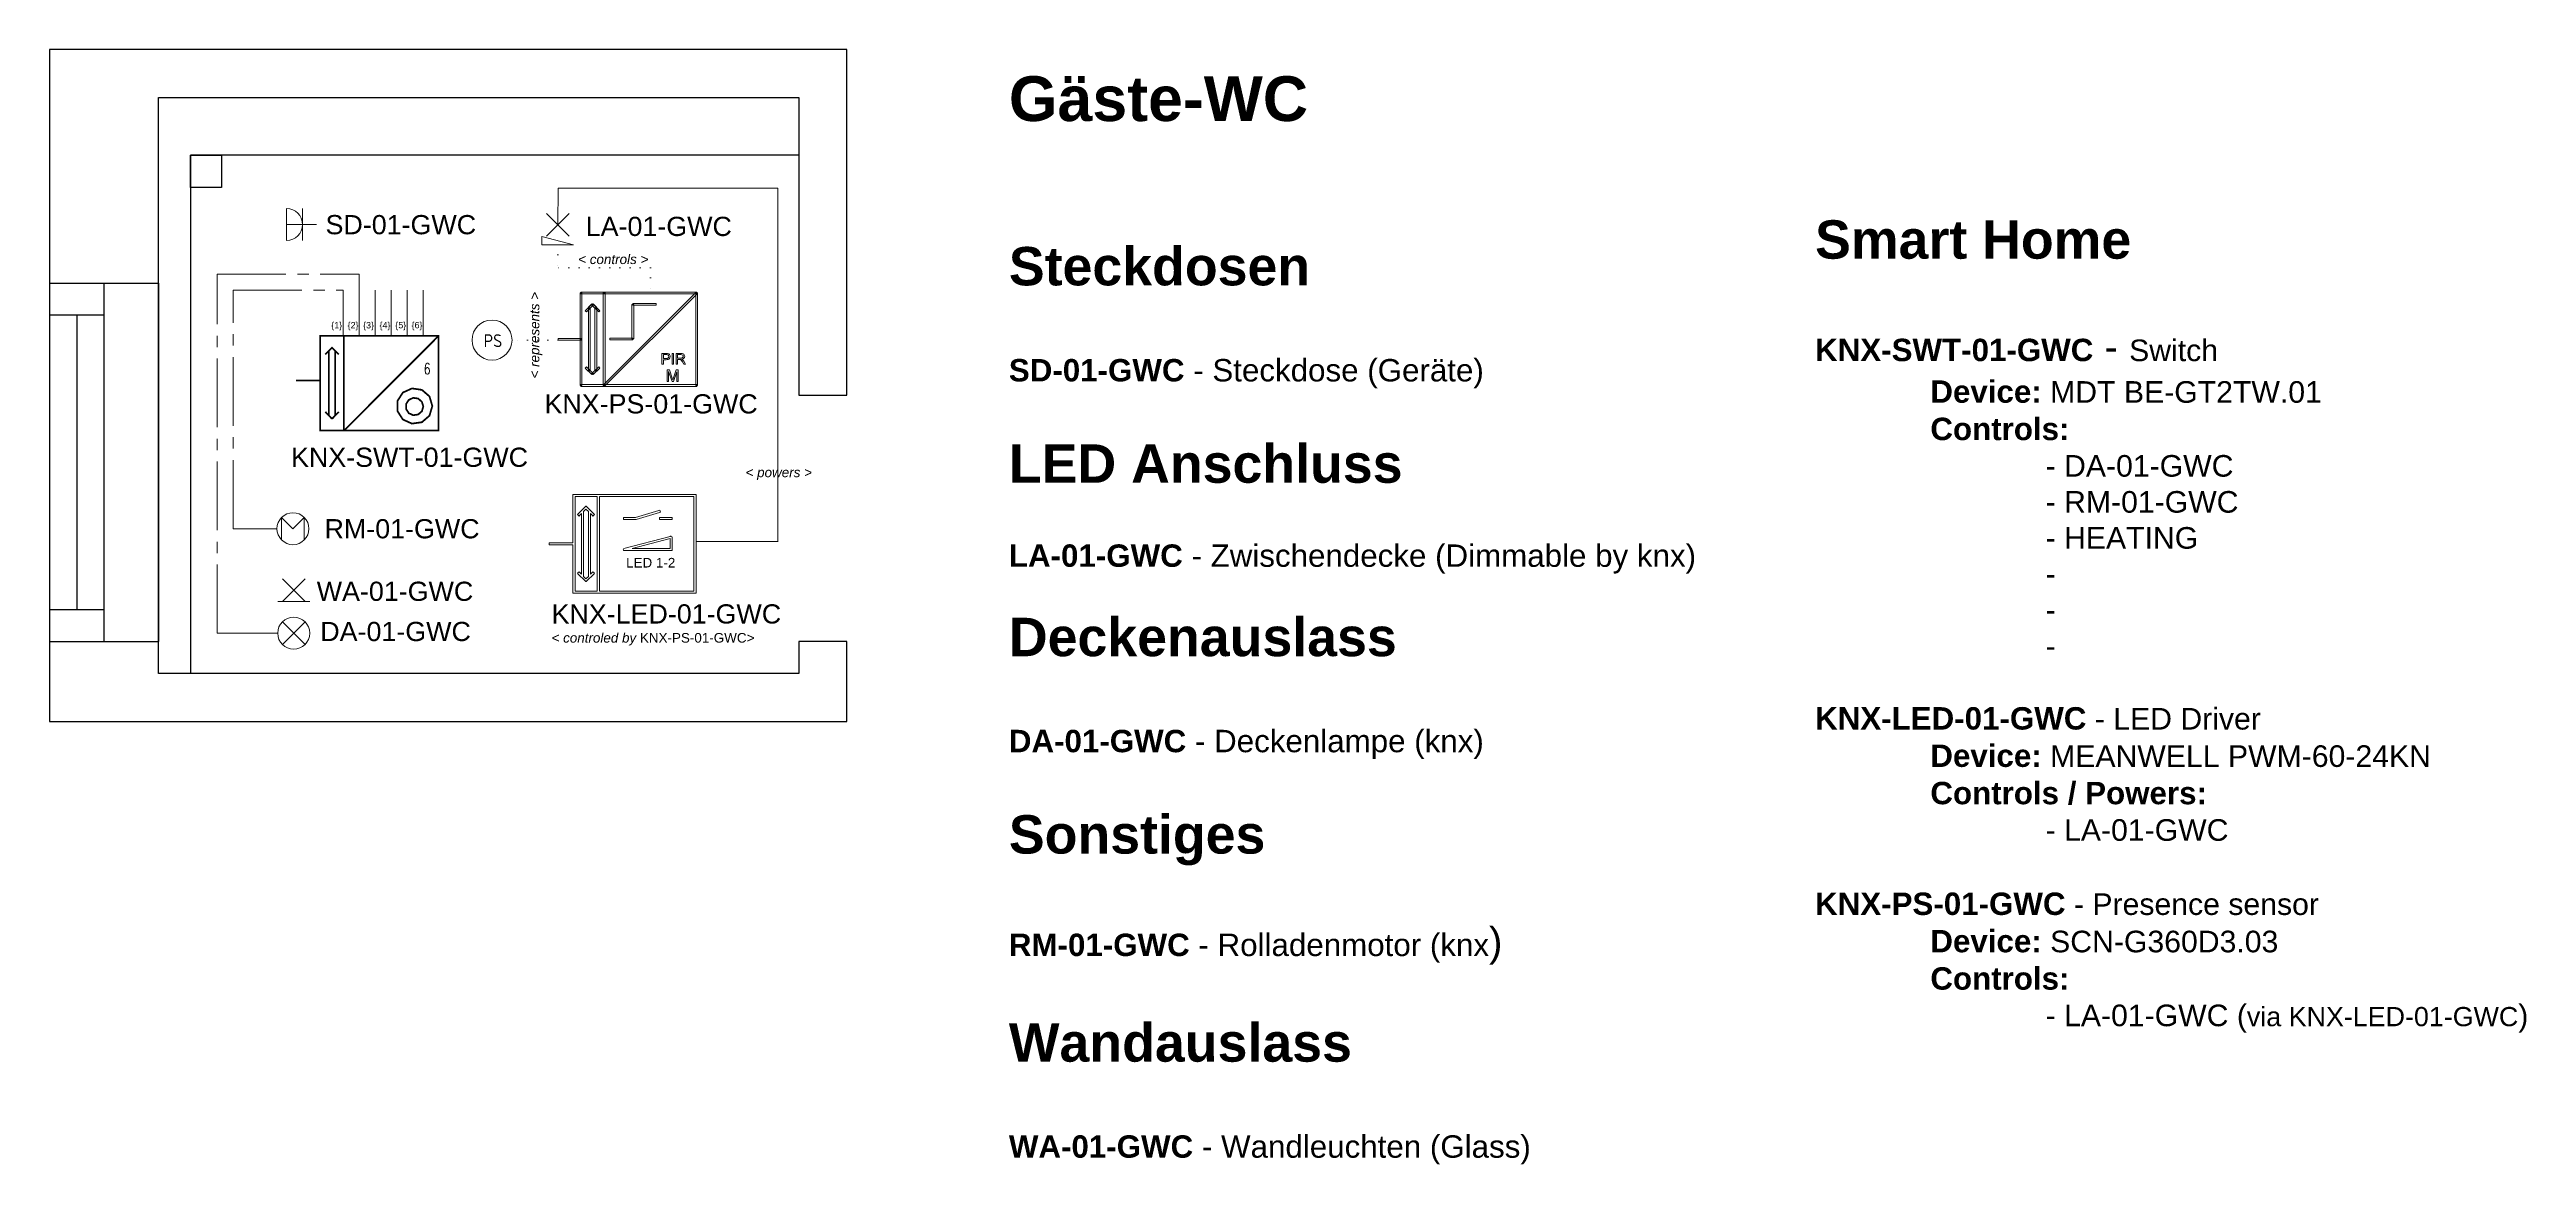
# Model space of a CAD drawing. Header units: millimetres. Extents: x 19925 to 27660, y 20344 to 23827.
import ezdxf
from ezdxf.enums import TextEntityAlignment as Align

# ---------------------------------------------------------------- set-up
doc = ezdxf.new("R2010")
doc.units = ezdxf.units.MM
doc.header["$LTSCALE"] = 10
doc.linetypes.add('AI-Linetype-20', pattern=[32.166085, 21.44411, -3.573992, 3.573992, -3.573992])
doc.linetypes.add('DOT2', pattern=[3.175, 0, -3.175])
for name, color, linetype in [('01-EG-GWC-Walls', 7, 'Continuous'), ('02-EG-GWC-Window', 7, 'Continuous'), ('05-EG-GWC-Misc_Schematic', 7, 'Continuous'), ('06-EG-GWC-Smart_Schematic', 7, 'Continuous'), ('07-EG-GWC-Power_Outlets', 7, 'Continuous'), ('08-EG-GWC-Light_Schematic', 7, 'Continuous'), ('09-EG-GWC-Schematic_Description', 7, 'Continuous')]:
    doc.layers.add(name, color=color, linetype=linetype)
doc.styles.add('ISO Proportional', font='isocp.shx')
doc.styles.add('SN0', font='ROMANS', dxfattribs={"width": 0.002083})
doc.styles.get("Standard").update_dxf_attribs({"font": 'Arial.ttf'})

msp = doc.modelspace()

# ---------------------------------------------------------------- linework, layer by layer
at = {"color": 7}
msp.add_lwpolyline([(20364.6, 23497.2), (20461.8, 23497.2), (20461.8, 23396.1), (20364.6, 23396.1)], close=True, dxfattribs=at)
at = {"layer": '01-EG-GWC-Walls', "color": 7}
for p, q in [((22264.6, 23677.2), (22264.6, 23497.2)), ((22264.6, 23677.2), (22264.6, 23497.2)), ((22264.6, 23497.2), (20364.6, 23497.2)), ((20364.6, 23497.2), (20364.6, 21877.2))]:
    msp.add_line(p, q, dxfattribs=at)
msp.add_lwpolyline([(22264.6, 22747.2), (22414.6, 22747.2), (22414.6, 23677.2), (22414.6, 23827.2), (22264.6, 23827.2), (20264.6, 23827.2), (19924.6, 23827.2), (19924.6, 23677.2), (19924.6, 21877.2), (19924.6, 21727.2), (20264.6, 21727.2), (22264.6, 21727.2), (22414.6, 21727.2), (22414.6, 21877.2), (22414.6, 21977.2), (22264.6, 21977.2), (22264.6, 21877.2), (20264.6, 21877.2), (20264.6, 23677.2), (22264.6, 23677.2)], close=True, dxfattribs=at)
at = {"layer": '02-EG-GWC-Window'}
for p, q in [((19924.6, 23097.2), (20264.6, 23097.2)), ((19924.6, 23097.2), (19924.6, 21977.2)), ((20094.6, 23097.2), (20094.6, 21977.2)), ((20264.6, 23097.2), (20264.6, 21977.2)), ((20009.6, 22997.2), (20009.6, 22077.2))]:
    msp.add_line(p, q, dxfattribs=at)
at = {"layer": '02-EG-GWC-Window', "color": 7}
for p, q in [((20094.6, 22997.2), (19924.6, 22997.2)), ((19924.6, 22077.2), (20094.6, 22077.2)), ((19924.6, 21977.2), (20264.6, 21977.2))]:
    msp.add_line(p, q, dxfattribs=at)
at = {"layer": '05-EG-GWC-Misc_Schematic', "color": 7, "lineweight": 15}
for p, q in [((20684.8, 22330.1), (20649.4, 22365.4)), ((20649.4, 22365.4), (20649.4, 22294.7)), ((20720.1, 22365.4), (20684.8, 22330.1)), ((20720.1, 22365.4), (20720.1, 22294.7))]:
    msp.add_line(p, q, dxfattribs=at)
msp.add_circle((20684.8, 22330.1), 50, dxfattribs=at)
at = {"layer": '06-EG-GWC-Smart_Schematic', "color": 3, "linetype": 'AI-Linetype-20', "lineweight": 15}
for p, q in [((20448.3, 23125.3), (20891.5, 23125.3)), ((20448.3, 22003.6), (20448.3, 23125.3)), ((20498.3, 23075.3), (20841.5, 23075.3)), ((20498.3, 22330.1), (20498.3, 23075.3)), ((20841.5, 22932.6), (20841.5, 23075.3)), ((20891.5, 22932.6), (20891.5, 23125.3)), ((20941.5, 22932.6), (20941.5, 23075.3)), ((20991.5, 22932.6), (20991.5, 23075.3)), ((21041.5, 22932.6), (21041.5, 23075.3)), ((21091.5, 22932.6), (21091.5, 23075.3)), ((20498.3, 22330.1), (20634.8, 22330.1)), ((20448.3, 22003.6), (20637.1, 22003.6))]:
    msp.add_line(p, q, dxfattribs=at)
at = {"layer": '06-EG-GWC-Smart_Schematic', "color": 1, "linetype": 'Continuous', "lineweight": 15}
for points in [[(21512.2, 23279.7), (21513.5, 23394.2)], [(22198.5, 23394.2), (21513.5, 23394.2)], [(22198.5, 22289.5), (22198.5, 23394.2)], [(22198.5, 22290.5), (21943.7, 22290.5)]]:
    msp.add_lwpolyline(points, dxfattribs=at)
at = {"layer": '06-EG-GWC-Smart_Schematic', "color": 7, "linetype": 'DOT2', "lineweight": 15}
for points in [[(21511.7, 23217.3), (21511.7, 23145.4)], [(21801.3, 23145.4), (21511.7, 23145.4)], [(21801.3, 23145.4), (21801.3, 23066.7)], [(21512.8, 22919.4), (21368.9, 22919.4)]]:
    msp.add_lwpolyline(points, dxfattribs=at)
at = {"layer": '06-EG-GWC-Smart_Schematic', "color": 7, "linetype": 'Continuous', "lineweight": 15, "const_width": 5.48}
for points in [[(20769.9, 22932.6), (20843.5, 22932.6), (20843.5, 22636.6), (20769.9, 22636.6), (20769.9, 22932.6)], [(20806.7, 22895.7), (20785.6, 22874.6), (20806.7, 22895.7), (20827.9, 22874.6), (20806.7, 22895.7)], [(20843.5, 22932.6), (21139.5, 22932.6), (21139.5, 22636.6), (20843.5, 22636.6), (20843.5, 22932.6)], [(21139.5, 22932.6), (20844.3, 22636.6)], [(20796.6, 22885.6), (20796.6, 22684.3)], [(20816.9, 22885.6), (20816.9, 22684.3)], [(20694, 22793.2), (20769.2, 22793.2)], [(21120, 22713.2), (21111.2, 22743.3), (21087.5, 22763.8), (21056.5, 22768.3), (21028, 22755.4), (21011, 22729), (21011, 22697.7), (21027.9, 22671.3), (21056.4, 22658.3), (21087.4, 22662.7), (21111.1, 22683.2), (21120, 22713.2), (21120, 22713.2)], [(20806.7, 22673.4), (20785.6, 22695.3)], [(20827.9, 22695.3), (20806.7, 22673.4)], [(21091.8, 22711.7), (21087.4, 22726.5), (21075.8, 22736.7), (21060.5, 22738.9), (21046.4, 22732.5), (21038.1, 22719.5), (21038.1, 22704), (21046.4, 22691), (21060.4, 22684.6), (21075.7, 22686.8), (21087.4, 22696.9), (21091.8, 22711.7), (21091.8, 22711.7)]]:
    msp.add_lwpolyline(points, dxfattribs=at)
at = {"layer": '06-EG-GWC-Smart_Schematic', "color": 7, "lineweight": 15}
msp.add_circle((21306.4, 22919.4), 62.5, dxfattribs=at)
at = {"layer": '06-EG-GWC-Smart_Schematic', "color": 7, "linetype": 'Continuous', "lineweight": 15}
for points, knots in [([(21586.7, 22777.4), (21586.7, 22777.4), (21581.3, 22777.4), (21581.3, 22777.4), (21581.3, 22777.4), (21581.3, 22777.4), (21581.3, 23066.7), (21581.3, 23066.7), (21581.3, 23066.7), (21581.3, 23066.7), (21586.7, 23066.7), (21586.7, 23066.7), (21586.7, 23066.7), (21586.7, 23066.7), (21586.7, 22777.4), (21586.7, 22777.4)], [0, 0, 0, 0, 0.2, 0.2, 0.2, 0.2, 0.4, 0.4, 0.4, 0.4, 0.6, 0.6, 0.6, 0.6, 1, 1, 1, 1]), ([(21584, 23064), (21584, 23064), (21584, 23069.3), (21584, 23069.3), (21584, 23069.3), (21584, 23069.3), (21656.7, 23069.3), (21656.7, 23069.3), (21656.7, 23069.3), (21656.7, 23069.3), (21656.7, 23064), (21656.7, 23064), (21656.7, 23064), (21656.7, 23064), (21584, 23064), (21584, 23064)], [0, 0, 0, 0, 0.2, 0.2, 0.2, 0.2, 0.4, 0.4, 0.4, 0.4, 0.6, 0.6, 0.6, 0.6, 1, 1, 1, 1]), ([(21659.4, 22777.4), (21659.4, 22777.4), (21654, 22777.4), (21654, 22777.4), (21654, 22777.4), (21654, 22777.4), (21654, 23066.7), (21654, 23066.7), (21654, 23066.7), (21654, 23066.7), (21659.4, 23066.7), (21659.4, 23066.7), (21659.4, 23066.7), (21659.4, 23066.7), (21659.4, 22777.4), (21659.4, 22777.4)], [0, 0, 0, 0, 0.2, 0.2, 0.2, 0.2, 0.4, 0.4, 0.4, 0.4, 0.6, 0.6, 0.6, 0.6, 1, 1, 1, 1]), ([(21654, 23066.7), (21654, 23066.7), (21659.4, 23066.7), (21659.4, 23066.7), (21659.4, 23066.7), (21659.4, 23066.7), (21659.4, 22777.4), (21659.4, 22777.4), (21659.4, 22777.4), (21659.4, 22777.4), (21654, 22777.4), (21654, 22777.4), (21654, 22777.4), (21654, 22777.4), (21654, 23066.7), (21654, 23066.7)], [0, 0, 0, 0, 0.2, 0.2, 0.2, 0.2, 0.4, 0.4, 0.4, 0.4, 0.6, 0.6, 0.6, 0.6, 1, 1, 1, 1]), ([(21943.3, 23067.8), (21943.3, 23067.8), (21947.1, 23064), (21947.1, 23064), (21947.1, 23064), (21947.1, 23064), (21660.1, 22777.8), (21660.1, 22777.8), (21660.1, 22777.8), (21660.1, 22777.8), (21656.3, 22781.6), (21656.3, 22781.6), (21656.3, 22781.6), (21656.3, 22781.6), (21943.3, 23067.8), (21943.3, 23067.8)], [0, 0, 0, 0, 0.2, 0.2, 0.2, 0.2, 0.4, 0.4, 0.4, 0.4, 0.6, 0.6, 0.6, 0.6, 1, 1, 1, 1]), ([(21656.7, 23064), (21656.7, 23064), (21656.7, 23069.3), (21656.7, 23069.3), (21656.7, 23069.3), (21656.7, 23069.3), (21946, 23069.3), (21946, 23069.3), (21946, 23069.3), (21946, 23069.3), (21946, 23064), (21946, 23064), (21946, 23064), (21946, 23064), (21656.7, 23064), (21656.7, 23064)], [0, 0, 0, 0, 0.2, 0.2, 0.2, 0.2, 0.4, 0.4, 0.4, 0.4, 0.6, 0.6, 0.6, 0.6, 1, 1, 1, 1]), ([(21943.3, 23066.7), (21943.3, 23066.7), (21948.6, 23066.7), (21948.6, 23066.7), (21948.6, 23066.7), (21948.6, 23066.7), (21948.6, 22777.4), (21948.6, 22777.4), (21948.6, 22777.4), (21948.6, 22777.4), (21943.3, 22777.4), (21943.3, 22777.4), (21943.3, 22777.4), (21943.3, 22777.4), (21943.3, 23066.7), (21943.3, 23066.7)], [0, 0, 0, 0, 0.2, 0.2, 0.2, 0.2, 0.4, 0.4, 0.4, 0.4, 0.6, 0.6, 0.6, 0.6, 1, 1, 1, 1]), ([(21601.2, 23007.4), (21601.2, 23007.4), (21597.4, 23011.1), (21597.4, 23011.1), (21597.4, 23011.1), (21597.4, 23011.1), (21618, 23032.6), (21618, 23032.6), (21618, 23032.6), (21618, 23032.6), (21621.9, 23028.8), (21621.9, 23028.8), (21621.9, 23028.8), (21621.9, 23028.8), (21601.2, 23007.4), (21601.2, 23007.4)], [0, 0, 0, 0, 0.2, 0.2, 0.2, 0.2, 0.4, 0.4, 0.4, 0.4, 0.6, 0.6, 0.6, 0.6, 1, 1, 1, 1]), ([(21618.1, 23031.8), (21618.1, 23031.8), (21621.8, 23028), (21621.8, 23028), (21621.8, 23028), (21621.8, 23028), (21601.2, 23007.4), (21601.2, 23007.4), (21601.2, 23007.4), (21601.2, 23007.4), (21597.4, 23011.2), (21597.4, 23011.2), (21597.4, 23011.2), (21597.4, 23011.2), (21618.1, 23031.8), (21618.1, 23031.8)], [0, 0, 0, 0, 0.2, 0.2, 0.2, 0.2, 0.4, 0.4, 0.4, 0.4, 0.6, 0.6, 0.6, 0.6, 1, 1, 1, 1]), ([(21607.3, 23020), (21607.3, 23020), (21612.7, 23020), (21612.7, 23020), (21612.7, 23020), (21612.7, 23020), (21612.7, 22823.3), (21612.7, 22823.3), (21612.7, 22823.3), (21612.7, 22823.3), (21607.3, 22823.3), (21607.3, 22823.3), (21607.3, 22823.3), (21607.3, 22823.3), (21607.3, 23020), (21607.3, 23020)], [0, 0, 0, 0, 0.2, 0.2, 0.2, 0.2, 0.4, 0.4, 0.4, 0.4, 0.6, 0.6, 0.6, 0.6, 1, 1, 1, 1]), ([(21618.1, 23028.8), (21618.1, 23028.8), (21621.8, 23032.6), (21621.8, 23032.6), (21621.8, 23032.6), (21621.8, 23032.6), (21643.3, 23011.2), (21643.3, 23011.2), (21643.3, 23011.2), (21643.3, 23011.2), (21639.5, 23007.4), (21639.5, 23007.4), (21639.5, 23007.4), (21639.5, 23007.4), (21618.1, 23028.8), (21618.1, 23028.8)], [0, 0, 0, 0, 0.2, 0.2, 0.2, 0.2, 0.4, 0.4, 0.4, 0.4, 0.6, 0.6, 0.6, 0.6, 1, 1, 1, 1]), ([(21643.2, 23011.2), (21643.2, 23011.2), (21639.5, 23007.3), (21639.5, 23007.3), (21639.5, 23007.3), (21639.5, 23007.3), (21618.1, 23028), (21618.1, 23028), (21618.1, 23028), (21618.1, 23028), (21621.8, 23031.9), (21621.8, 23031.9), (21621.8, 23031.9), (21621.8, 23031.9), (21643.2, 23011.2), (21643.2, 23011.2)], [0, 0, 0, 0, 0.2, 0.2, 0.2, 0.2, 0.4, 0.4, 0.4, 0.4, 0.6, 0.6, 0.6, 0.6, 1, 1, 1, 1]), ([(21628, 23020), (21628, 23020), (21633.3, 23020), (21633.3, 23020), (21633.3, 23020), (21633.3, 23020), (21633.3, 22823.3), (21633.3, 22823.3), (21633.3, 22823.3), (21633.3, 22823.3), (21628, 22823.3), (21628, 22823.3), (21628, 22823.3), (21628, 22823.3), (21628, 23020), (21628, 23020)], [0, 0, 0, 0, 0.2, 0.2, 0.2, 0.2, 0.4, 0.4, 0.4, 0.4, 0.6, 0.6, 0.6, 0.6, 1, 1, 1, 1]), ([(21748.9, 22922.8), (21748.9, 22922.8), (21743.5, 22922.8), (21743.5, 22922.8), (21743.5, 22922.8), (21743.5, 22922.8), (21743.5, 23030.7), (21743.5, 23030.7), (21743.5, 23030.7), (21743.5, 23030.7), (21748.9, 23030.7), (21748.9, 23030.7), (21748.9, 23030.7), (21748.9, 23030.7), (21748.9, 22922.8), (21748.9, 22922.8)], [0, 0, 0, 0, 0.2, 0.2, 0.2, 0.2, 0.4, 0.4, 0.4, 0.4, 0.6, 0.6, 0.6, 0.6, 1, 1, 1, 1]), ([(21746.2, 23028), (21746.2, 23028), (21746.2, 23033.4), (21746.2, 23033.4), (21746.2, 23033.4), (21746.2, 23033.4), (21818.9, 23033.4), (21818.9, 23033.4), (21818.9, 23033.4), (21818.9, 23033.4), (21818.9, 23028), (21818.9, 23028), (21818.9, 23028), (21818.9, 23028), (21746.2, 23028), (21746.2, 23028)], [0, 0, 0, 0, 0.2, 0.2, 0.2, 0.2, 0.4, 0.4, 0.4, 0.4, 0.6, 0.6, 0.6, 0.6, 1, 1, 1, 1]), ([(21512.8, 22919.4), (21512.8, 22919.4), (21512.8, 22924.7), (21512.8, 22924.7), (21512.8, 22924.7), (21512.8, 22924.7), (21584.7, 22924.7), (21584.7, 22924.7), (21584.7, 22924.7), (21584.7, 22924.7), (21584.7, 22919.4), (21584.7, 22919.4), (21584.7, 22919.4), (21584.7, 22919.4), (21512.8, 22919.4), (21512.8, 22919.4)], [0, 0, 0, 0, 0.2, 0.2, 0.2, 0.2, 0.4, 0.4, 0.4, 0.4, 0.6, 0.6, 0.6, 0.6, 1, 1, 1, 1]), ([(21674.3, 22920.1), (21674.3, 22920.1), (21674.3, 22925.5), (21674.3, 22925.5), (21674.3, 22925.5), (21674.3, 22925.5), (21746.2, 22925.5), (21746.2, 22925.5), (21746.2, 22925.5), (21746.2, 22925.5), (21746.2, 22920.1), (21746.2, 22920.1), (21746.2, 22920.1), (21746.2, 22920.1), (21674.3, 22920.1), (21674.3, 22920.1)], [0, 0, 0, 0, 0.2, 0.2, 0.2, 0.2, 0.4, 0.4, 0.4, 0.4, 0.6, 0.6, 0.6, 0.6, 1, 1, 1, 1]), ([(21621.8, 22815.3), (21621.8, 22815.3), (21618.1, 22811.5), (21618.1, 22811.5), (21618.1, 22811.5), (21618.1, 22811.5), (21597.4, 22832.1), (21597.4, 22832.1), (21597.4, 22832.1), (21597.4, 22832.1), (21601.2, 22835.9), (21601.2, 22835.9), (21601.2, 22835.9), (21601.2, 22835.9), (21621.8, 22815.3), (21621.8, 22815.3)], [0, 0, 0, 0, 0.2, 0.2, 0.2, 0.2, 0.4, 0.4, 0.4, 0.4, 0.6, 0.6, 0.6, 0.6, 1, 1, 1, 1]), ([(21639.5, 22836), (21639.5, 22836), (21643.2, 22832.1), (21643.2, 22832.1), (21643.2, 22832.1), (21643.2, 22832.1), (21621.8, 22811.4), (21621.8, 22811.4), (21621.8, 22811.4), (21621.8, 22811.4), (21618.1, 22815.3), (21618.1, 22815.3), (21618.1, 22815.3), (21618.1, 22815.3), (21639.5, 22836), (21639.5, 22836)], [0, 0, 0, 0, 0.2, 0.2, 0.2, 0.2, 0.4, 0.4, 0.4, 0.4, 0.6, 0.6, 0.6, 0.6, 1, 1, 1, 1]), ([(21837.1, 22844.4), (21837.1, 22844.4), (21837.1, 22877.8), (21837.1, 22877.8), (21837.1, 22877.8), (21837.1, 22877.8), (21849.8, 22877.8), (21849.8, 22877.8), (21849.8, 22877.8), (21852, 22877.8), (21853.7, 22877.7), (21854.9, 22877.5), (21854.9, 22877.5), (21856.5, 22877.2), (21857.9, 22876.7), (21859, 22875.9), (21859, 22875.9), (21860.1, 22875.2), (21861, 22874.1), (21861.7, 22872.7), (21861.7, 22872.7), (21862.4, 22871.3), (21862.7, 22869.8), (21862.7, 22868.2), (21862.7, 22868.2), (21862.7, 22865.3), (21861.8, 22862.9), (21860, 22860.9), (21860, 22860.9), (21858.2, 22859), (21854.9, 22858), (21850.2, 22858), (21850.2, 22858), (21850.2, 22858), (21841.6, 22858), (21841.6, 22858), (21841.6, 22858), (21841.6, 22858), (21841.6, 22844.4), (21841.6, 22844.4), (21841.6, 22844.4), (21841.6, 22844.4), (21837.1, 22844.4), (21837.1, 22844.4)], [0, 0, 0, 0, 0.083333, 0.083333, 0.083333, 0.083333, 0.166667, 0.166667, 0.166667, 0.166667, 0.25, 0.25, 0.25, 0.25, 0.333333, 0.333333, 0.333333, 0.333333, 0.416667, 0.416667, 0.416667, 0.416667, 0.5, 0.5, 0.5, 0.5, 0.583333, 0.583333, 0.583333, 0.583333, 0.666667, 0.666667, 0.666667, 0.666667, 0.75, 0.75, 0.75, 0.75, 0.833333, 0.833333, 0.833333, 0.833333, 1, 1, 1, 1]), ([(21841.6, 22861.9), (21841.6, 22861.9), (21850.2, 22861.9), (21850.2, 22861.9), (21850.2, 22861.9), (21853.1, 22861.9), (21855.1, 22862.4), (21856.3, 22863.5), (21856.3, 22863.5), (21857.5, 22864.6), (21858.1, 22866.1), (21858.1, 22868), (21858.1, 22868), (21858.1, 22869.4), (21857.8, 22870.6), (21857.1, 22871.6), (21857.1, 22871.6), (21856.4, 22872.6), (21855.4, 22873.3), (21854.3, 22873.6), (21854.3, 22873.6), (21853.5, 22873.8), (21852.1, 22873.9), (21850.1, 22873.9), (21850.1, 22873.9), (21850.1, 22873.9), (21841.6, 22873.9), (21841.6, 22873.9), (21841.6, 22873.9), (21841.6, 22873.9), (21841.6, 22861.9), (21841.6, 22861.9)], [0, 0, 0, 0, 0.111111, 0.111111, 0.111111, 0.111111, 0.222222, 0.222222, 0.222222, 0.222222, 0.333333, 0.333333, 0.333333, 0.333333, 0.444444, 0.444444, 0.444444, 0.444444, 0.555556, 0.555556, 0.555556, 0.555556, 0.666667, 0.666667, 0.666667, 0.666667, 0.777778, 0.777778, 0.777778, 0.777778, 1, 1, 1, 1]), ([(21853.4, 22789.9), (21853.4, 22789.9), (21853.4, 22826.3), (21853.4, 22826.3), (21853.4, 22826.3), (21853.4, 22826.3), (21860.6, 22826.3), (21860.6, 22826.3), (21860.6, 22826.3), (21860.6, 22826.3), (21869.2, 22800.5), (21869.2, 22800.5), (21869.2, 22800.5), (21870, 22798.1), (21870.6, 22796.3), (21871, 22795.1), (21871, 22795.1), (21871.4, 22796.5), (21872, 22798.4), (21872.9, 22801), (21872.9, 22801), (21872.9, 22801), (21881.7, 22826.3), (21881.7, 22826.3), (21881.7, 22826.3), (21881.7, 22826.3), (21888.2, 22826.3), (21888.2, 22826.3), (21888.2, 22826.3), (21888.2, 22826.3), (21888.2, 22789.9), (21888.2, 22789.9), (21888.2, 22789.9), (21888.2, 22789.9), (21883.5, 22789.9), (21883.5, 22789.9), (21883.5, 22789.9), (21883.5, 22789.9), (21883.5, 22820.4), (21883.5, 22820.4), (21883.5, 22820.4), (21883.5, 22820.4), (21872.9, 22789.9), (21872.9, 22789.9), (21872.9, 22789.9), (21872.9, 22789.9), (21868.5, 22789.9), (21868.5, 22789.9), (21868.5, 22789.9), (21868.5, 22789.9), (21858, 22820.9), (21858, 22820.9), (21858, 22820.9), (21858, 22820.9), (21858, 22789.9), (21858, 22789.9), (21858, 22789.9), (21858, 22789.9), (21853.4, 22789.9), (21853.4, 22789.9)], [0, 0, 0, 0, 0.0625, 0.0625, 0.0625, 0.0625, 0.125, 0.125, 0.125, 0.125, 0.1875, 0.1875, 0.1875, 0.1875, 0.25, 0.25, 0.25, 0.25, 0.3125, 0.3125, 0.3125, 0.3125, 0.375, 0.375, 0.375, 0.375, 0.4375, 0.4375, 0.4375, 0.4375, 0.5, 0.5, 0.5, 0.5, 0.5625, 0.5625, 0.5625, 0.5625, 0.625, 0.625, 0.625, 0.625, 0.6875, 0.6875, 0.6875, 0.6875, 0.75, 0.75, 0.75, 0.75, 0.8125, 0.8125, 0.8125, 0.8125, 0.875, 0.875, 0.875, 0.875, 1, 1, 1, 1]), ([(21869.1, 22844.4), (21869.1, 22844.4), (21869.1, 22877.8), (21869.1, 22877.8), (21869.1, 22877.8), (21869.1, 22877.8), (21873.5, 22877.8), (21873.5, 22877.8), (21873.5, 22877.8), (21873.5, 22877.8), (21873.5, 22844.4), (21873.5, 22844.4), (21873.5, 22844.4), (21873.5, 22844.4), (21869.1, 22844.4), (21869.1, 22844.4)], [0, 0, 0, 0, 0.2, 0.2, 0.2, 0.2, 0.4, 0.4, 0.4, 0.4, 0.6, 0.6, 0.6, 0.6, 1, 1, 1, 1]), ([(21881.4, 22844.4), (21881.4, 22844.4), (21881.4, 22877.8), (21881.4, 22877.8), (21881.4, 22877.8), (21881.4, 22877.8), (21896.2, 22877.8), (21896.2, 22877.8), (21896.2, 22877.8), (21899.2, 22877.8), (21901.5, 22877.5), (21903, 22876.9), (21903, 22876.9), (21904.6, 22876.3), (21905.8, 22875.3), (21906.8, 22873.7), (21906.8, 22873.7), (21907.7, 22872.2), (21908.2, 22870.5), (21908.2, 22868.7), (21908.2, 22868.7), (21908.2, 22866.3), (21907.4, 22864.3), (21905.8, 22862.7), (21905.8, 22862.7), (21904.3, 22861.1), (21901.9, 22860), (21898.7, 22859.6), (21898.7, 22859.6), (21899.9, 22859), (21900.8, 22858.5), (21901.4, 22857.9), (21901.4, 22857.9), (21902.7, 22856.7), (21903.9, 22855.2), (21905.1, 22853.5), (21905.1, 22853.5), (21905.1, 22853.5), (21910.9, 22844.4), (21910.9, 22844.4), (21910.9, 22844.4), (21910.9, 22844.4), (21905.3, 22844.4), (21905.3, 22844.4), (21905.3, 22844.4), (21905.3, 22844.4), (21900.9, 22851.3), (21900.9, 22851.3), (21900.9, 22851.3), (21899.6, 22853.3), (21898.5, 22854.9), (21897.7, 22855.9), (21897.7, 22855.9), (21896.9, 22857), (21896.1, 22857.7), (21895.5, 22858.2), (21895.5, 22858.2), (21894.8, 22858.6), (21894.1, 22858.9), (21893.4, 22859.1), (21893.4, 22859.1), (21892.9, 22859.2), (21892.1, 22859.2), (21891, 22859.2), (21891, 22859.2), (21891, 22859.2), (21885.8, 22859.2), (21885.8, 22859.2), (21885.8, 22859.2), (21885.8, 22859.2), (21885.8, 22844.4), (21885.8, 22844.4), (21885.8, 22844.4), (21885.8, 22844.4), (21881.4, 22844.4), (21881.4, 22844.4)], [0, 0, 0, 0, 0.05, 0.05, 0.05, 0.05, 0.1, 0.1, 0.1, 0.1, 0.15, 0.15, 0.15, 0.15, 0.2, 0.2, 0.2, 0.2, 0.25, 0.25, 0.25, 0.25, 0.3, 0.3, 0.3, 0.3, 0.35, 0.35, 0.35, 0.35, 0.4, 0.4, 0.4, 0.4, 0.45, 0.45, 0.45, 0.45, 0.5, 0.5, 0.5, 0.5, 0.55, 0.55, 0.55, 0.55, 0.6, 0.6, 0.6, 0.6, 0.65, 0.65, 0.65, 0.65, 0.7, 0.7, 0.7, 0.7, 0.75, 0.75, 0.75, 0.75, 0.8, 0.8, 0.8, 0.8, 0.85, 0.85, 0.85, 0.85, 0.9, 0.9, 0.9, 0.9, 1, 1, 1, 1]), ([(21885.8, 22863.1), (21885.8, 22863.1), (21895.4, 22863.1), (21895.4, 22863.1), (21895.4, 22863.1), (21897.4, 22863.1), (21899, 22863.3), (21900.1, 22863.7), (21900.1, 22863.7), (21901.2, 22864.1), (21902.1, 22864.8), (21902.7, 22865.7), (21902.7, 22865.7), (21903.3, 22866.6), (21903.6, 22867.6), (21903.6, 22868.7), (21903.6, 22868.7), (21903.6, 22870.3), (21903, 22871.6), (21901.9, 22872.6), (21901.9, 22872.6), (21900.7, 22873.6), (21898.9, 22874.1), (21896.4, 22874.1), (21896.4, 22874.1), (21896.4, 22874.1), (21885.8, 22874.1), (21885.8, 22874.1), (21885.8, 22874.1), (21885.8, 22874.1), (21885.8, 22863.1), (21885.8, 22863.1)], [0, 0, 0, 0, 0.111111, 0.111111, 0.111111, 0.111111, 0.222222, 0.222222, 0.222222, 0.222222, 0.333333, 0.333333, 0.333333, 0.333333, 0.444444, 0.444444, 0.444444, 0.444444, 0.555556, 0.555556, 0.555556, 0.555556, 0.666667, 0.666667, 0.666667, 0.666667, 0.777778, 0.777778, 0.777778, 0.777778, 1, 1, 1, 1]), ([(21656.7, 22780.1), (21656.7, 22780.1), (21656.7, 22774.7), (21656.7, 22774.7), (21656.7, 22774.7), (21656.7, 22774.7), (21584, 22774.7), (21584, 22774.7), (21584, 22774.7), (21584, 22774.7), (21584, 22780.1), (21584, 22780.1), (21584, 22780.1), (21584, 22780.1), (21656.7, 22780.1), (21656.7, 22780.1)], [0, 0, 0, 0, 0.2, 0.2, 0.2, 0.2, 0.4, 0.4, 0.4, 0.4, 0.6, 0.6, 0.6, 0.6, 1, 1, 1, 1]), ([(21946, 22780.1), (21946, 22780.1), (21946, 22774.7), (21946, 22774.7), (21946, 22774.7), (21946, 22774.7), (21656.7, 22774.7), (21656.7, 22774.7), (21656.7, 22774.7), (21656.7, 22774.7), (21656.7, 22780.1), (21656.7, 22780.1), (21656.7, 22780.1), (21656.7, 22780.1), (21946, 22780.1), (21946, 22780.1)], [0, 0, 0, 0, 0.2, 0.2, 0.2, 0.2, 0.4, 0.4, 0.4, 0.4, 0.6, 0.6, 0.6, 0.6, 1, 1, 1, 1])]:
    msp.add_open_spline(points, degree=3, knots=knots, dxfattribs=at)
at = {"layer": '06-EG-GWC-Smart_Schematic', "color": 7, "lineweight": 15}
for points, knots in [([(21641.7, 22128.3), (21641.7, 22128.3), (21635.1, 22128.3), (21635.1, 22128.3), (21635.1, 22128.3), (21635.1, 22128.3), (21562.5, 22128.3), (21562.5, 22128.3), (21562.5, 22128.3), (21562.5, 22128.3), (21559.3, 22128.3), (21559.3, 22128.3), (21559.3, 22128.3), (21559.3, 22128.3), (21559.3, 22131.5), (21559.3, 22131.5), (21559.3, 22131.5), (21559.3, 22131.5), (21559.3, 22279.2), (21559.3, 22279.2), (21559.3, 22279.2), (21559.3, 22279.2), (21488.1, 22279.2), (21488.1, 22279.2), (21488.1, 22279.2), (21488.1, 22279.2), (21484.8, 22279.2), (21484.8, 22279.2), (21484.8, 22279.2), (21484.8, 22279.2), (21484.8, 22285.8), (21484.8, 22285.8), (21484.8, 22285.8), (21484.8, 22285.8), (21488.1, 22285.8), (21488.1, 22285.8), (21488.1, 22285.8), (21488.1, 22285.8), (21559.3, 22285.8), (21559.3, 22285.8), (21559.3, 22285.8), (21559.3, 22285.8), (21559.3, 22433.5), (21559.3, 22433.5), (21559.3, 22433.5), (21559.3, 22433.5), (21559.3, 22436.8), (21559.3, 22436.8), (21559.3, 22436.8), (21559.3, 22436.8), (21562.5, 22436.8), (21562.5, 22436.8), (21562.5, 22436.8), (21562.5, 22436.8), (21940.4, 22436.8), (21940.4, 22436.8), (21940.4, 22436.8), (21940.4, 22436.8), (21943.7, 22436.8), (21943.7, 22436.8), (21943.7, 22436.8), (21943.7, 22436.8), (21943.7, 22433.5), (21943.7, 22433.5), (21943.7, 22433.5), (21943.7, 22433.5), (21943.7, 22131.5), (21943.7, 22131.5), (21943.7, 22131.5), (21943.7, 22131.5), (21943.7, 22128.3), (21943.7, 22128.3), (21943.7, 22128.3), (21943.7, 22128.3), (21940.4, 22128.3), (21940.4, 22128.3), (21940.4, 22128.3), (21940.4, 22128.3), (21641.7, 22128.3), (21641.7, 22128.3)], [0, 0, 0, 0, 0.047619, 0.047619, 0.047619, 0.047619, 0.095238, 0.095238, 0.095238, 0.095238, 0.142857, 0.142857, 0.142857, 0.142857, 0.190476, 0.190476, 0.190476, 0.190476, 0.238095, 0.238095, 0.238095, 0.238095, 0.285714, 0.285714, 0.285714, 0.285714, 0.333333, 0.333333, 0.333333, 0.333333, 0.380952, 0.380952, 0.380952, 0.380952, 0.428571, 0.428571, 0.428571, 0.428571, 0.47619, 0.47619, 0.47619, 0.47619, 0.52381, 0.52381, 0.52381, 0.52381, 0.571429, 0.571429, 0.571429, 0.571429, 0.619048, 0.619048, 0.619048, 0.619048, 0.666667, 0.666667, 0.666667, 0.666667, 0.714286, 0.714286, 0.714286, 0.714286, 0.761905, 0.761905, 0.761905, 0.761905, 0.809524, 0.809524, 0.809524, 0.809524, 0.857143, 0.857143, 0.857143, 0.857143, 0.904762, 0.904762, 0.904762, 0.904762, 1, 1, 1, 1]), ([(21635.1, 22134.8), (21635.1, 22134.8), (21635.1, 22430.2), (21635.1, 22430.2), (21635.1, 22430.2), (21635.1, 22430.2), (21565.8, 22430.2), (21565.8, 22430.2), (21565.8, 22430.2), (21565.8, 22430.2), (21565.8, 22285.8), (21565.8, 22285.8), (21565.8, 22285.8), (21565.8, 22285.8), (21565.8, 22279.2), (21565.8, 22279.2), (21565.8, 22279.2), (21565.8, 22279.2), (21565.8, 22134.8), (21565.8, 22134.8), (21565.8, 22134.8), (21565.8, 22134.8), (21635.1, 22134.8), (21635.1, 22134.8)], [0, 0, 0, 0, 0.142857, 0.142857, 0.142857, 0.142857, 0.285714, 0.285714, 0.285714, 0.285714, 0.428571, 0.428571, 0.428571, 0.428571, 0.571429, 0.571429, 0.571429, 0.571429, 0.714286, 0.714286, 0.714286, 0.714286, 1, 1, 1, 1]), ([(21585.9, 22187.7), (21585.9, 22187.7), (21585.9, 22377.3), (21585.9, 22377.3), (21585.9, 22377.3), (21585.9, 22377.3), (21580.5, 22371.9), (21580.5, 22371.9), (21580.5, 22371.9), (21580.5, 22371.9), (21578.2, 22369.6), (21578.2, 22369.6), (21578.2, 22369.6), (21578.2, 22369.6), (21573.6, 22374.2), (21573.6, 22374.2), (21573.6, 22374.2), (21573.6, 22374.2), (21575.9, 22376.5), (21575.9, 22376.5), (21575.9, 22376.5), (21575.9, 22376.5), (21597.5, 22398.1), (21597.5, 22398.1), (21597.5, 22398.1), (21597.5, 22398.1), (21599.8, 22400.4), (21599.8, 22400.4), (21599.8, 22400.4), (21599.8, 22400.4), (21599.9, 22400.3), (21599.9, 22400.3), (21599.9, 22400.3), (21599.9, 22400.3), (21600, 22400.4), (21600, 22400.4), (21600, 22400.4), (21600, 22400.4), (21602.3, 22398.1), (21602.3, 22398.1), (21602.3, 22398.1), (21602.3, 22398.1), (21623.9, 22376.5), (21623.9, 22376.5), (21623.9, 22376.5), (21623.9, 22376.5), (21626.2, 22374.2), (21626.2, 22374.2), (21626.2, 22374.2), (21626.2, 22374.2), (21621.6, 22369.6), (21621.6, 22369.6), (21621.6, 22369.6), (21621.6, 22369.6), (21619.3, 22371.9), (21619.3, 22371.9), (21619.3, 22371.9), (21619.3, 22371.9), (21613.9, 22377.3), (21613.9, 22377.3), (21613.9, 22377.3), (21613.9, 22377.3), (21613.9, 22187.7), (21613.9, 22187.7), (21613.9, 22187.7), (21613.9, 22187.7), (21619.3, 22193.1), (21619.3, 22193.1), (21619.3, 22193.1), (21619.3, 22193.1), (21621.6, 22195.4), (21621.6, 22195.4), (21621.6, 22195.4), (21621.6, 22195.4), (21626.2, 22190.8), (21626.2, 22190.8), (21626.2, 22190.8), (21626.2, 22190.8), (21623.9, 22188.5), (21623.9, 22188.5), (21623.9, 22188.5), (21623.9, 22188.5), (21602.3, 22166.9), (21602.3, 22166.9), (21602.3, 22166.9), (21602.3, 22166.9), (21600, 22164.6), (21600, 22164.6), (21600, 22164.6), (21600, 22164.6), (21599.9, 22164.7), (21599.9, 22164.7), (21599.9, 22164.7), (21599.9, 22164.7), (21599.8, 22164.6), (21599.8, 22164.6), (21599.8, 22164.6), (21599.8, 22164.6), (21597.5, 22166.9), (21597.5, 22166.9), (21597.5, 22166.9), (21597.5, 22166.9), (21575.9, 22188.5), (21575.9, 22188.5), (21575.9, 22188.5), (21575.9, 22188.5), (21573.6, 22190.8), (21573.6, 22190.8), (21573.6, 22190.8), (21573.6, 22190.8), (21578.2, 22195.4), (21578.2, 22195.4), (21578.2, 22195.4), (21578.2, 22195.4), (21580.5, 22193.1), (21580.5, 22193.1), (21580.5, 22193.1), (21580.5, 22193.1), (21585.9, 22187.7), (21585.9, 22187.7)], [0, 0, 0, 0, 0.032258, 0.032258, 0.032258, 0.032258, 0.064516, 0.064516, 0.064516, 0.064516, 0.096774, 0.096774, 0.096774, 0.096774, 0.129032, 0.129032, 0.129032, 0.129032, 0.16129, 0.16129, 0.16129, 0.16129, 0.193548, 0.193548, 0.193548, 0.193548, 0.225806, 0.225806, 0.225806, 0.225806, 0.258065, 0.258065, 0.258065, 0.258065, 0.290323, 0.290323, 0.290323, 0.290323, 0.322581, 0.322581, 0.322581, 0.322581, 0.354839, 0.354839, 0.354839, 0.354839, 0.387097, 0.387097, 0.387097, 0.387097, 0.419355, 0.419355, 0.419355, 0.419355, 0.451613, 0.451613, 0.451613, 0.451613, 0.483871, 0.483871, 0.483871, 0.483871, 0.516129, 0.516129, 0.516129, 0.516129, 0.548387, 0.548387, 0.548387, 0.548387, 0.580645, 0.580645, 0.580645, 0.580645, 0.612903, 0.612903, 0.612903, 0.612903, 0.645161, 0.645161, 0.645161, 0.645161, 0.677419, 0.677419, 0.677419, 0.677419, 0.709677, 0.709677, 0.709677, 0.709677, 0.741935, 0.741935, 0.741935, 0.741935, 0.774194, 0.774194, 0.774194, 0.774194, 0.806452, 0.806452, 0.806452, 0.806452, 0.83871, 0.83871, 0.83871, 0.83871, 0.870968, 0.870968, 0.870968, 0.870968, 0.903226, 0.903226, 0.903226, 0.903226, 0.935484, 0.935484, 0.935484, 0.935484, 1, 1, 1, 1]), ([(21592.4, 22383.8), (21592.4, 22383.8), (21592.4, 22381.2), (21592.4, 22381.2), (21592.4, 22381.2), (21592.4, 22381.2), (21592.4, 22182.3), (21592.4, 22182.3), (21592.4, 22182.3), (21592.4, 22182.3), (21592.4, 22181.2), (21592.4, 22181.2), (21592.4, 22181.2), (21592.4, 22181.2), (21599.9, 22173.7), (21599.9, 22173.7), (21599.9, 22173.7), (21599.9, 22173.7), (21607.4, 22181.2), (21607.4, 22181.2), (21607.4, 22181.2), (21607.4, 22181.2), (21607.4, 22182.3), (21607.4, 22182.3), (21607.4, 22182.3), (21607.4, 22182.3), (21607.4, 22381.2), (21607.4, 22381.2), (21607.4, 22381.2), (21607.4, 22381.2), (21607.4, 22383.8), (21607.4, 22383.8), (21607.4, 22383.8), (21607.4, 22383.8), (21599.9, 22391.3), (21599.9, 22391.3), (21599.9, 22391.3), (21599.9, 22391.3), (21592.4, 22383.8), (21592.4, 22383.8)], [0, 0, 0, 0, 0.090909, 0.090909, 0.090909, 0.090909, 0.181818, 0.181818, 0.181818, 0.181818, 0.272727, 0.272727, 0.272727, 0.272727, 0.363636, 0.363636, 0.363636, 0.363636, 0.454545, 0.454545, 0.454545, 0.454545, 0.545455, 0.545455, 0.545455, 0.545455, 0.636364, 0.636364, 0.636364, 0.636364, 0.727273, 0.727273, 0.727273, 0.727273, 0.818182, 0.818182, 0.818182, 0.818182, 1, 1, 1, 1]), ([(21641.7, 22430.2), (21641.7, 22430.2), (21641.7, 22134.8), (21641.7, 22134.8), (21641.7, 22134.8), (21641.7, 22134.8), (21937.1, 22134.8), (21937.1, 22134.8), (21937.1, 22134.8), (21937.1, 22134.8), (21937.1, 22430.2), (21937.1, 22430.2), (21937.1, 22430.2), (21937.1, 22430.2), (21641.7, 22430.2), (21641.7, 22430.2)], [0, 0, 0, 0, 0.2, 0.2, 0.2, 0.2, 0.4, 0.4, 0.4, 0.4, 0.6, 0.6, 0.6, 0.6, 1, 1, 1, 1]), ([(21719.9, 22358.4), (21719.9, 22358.4), (21716.6, 22358.4), (21716.6, 22358.4), (21716.6, 22358.4), (21716.6, 22358.4), (21716.6, 22364.9), (21716.6, 22364.9), (21716.6, 22364.9), (21716.6, 22364.9), (21719.9, 22364.9), (21719.9, 22364.9), (21719.9, 22364.9), (21719.9, 22364.9), (21755, 22364.9), (21755, 22364.9), (21755, 22364.9), (21755, 22364.9), (21827.1, 22386.7), (21827.1, 22386.7), (21827.1, 22386.7), (21827.1, 22386.7), (21830.2, 22387.7), (21830.2, 22387.7), (21830.2, 22387.7), (21830.2, 22387.7), (21832.1, 22381.4), (21832.1, 22381.4), (21832.1, 22381.4), (21832.1, 22381.4), (21829, 22380.5), (21829, 22380.5), (21829, 22380.5), (21829, 22380.5), (21756.4, 22358.5), (21756.4, 22358.5), (21756.4, 22358.5), (21756.4, 22358.5), (21755.9, 22358.4), (21755.9, 22358.4), (21755.9, 22358.4), (21755.9, 22358.4), (21755.4, 22358.4), (21755.4, 22358.4), (21755.4, 22358.4), (21755.4, 22358.4), (21719.9, 22358.4), (21719.9, 22358.4)], [0, 0, 0, 0, 0.076923, 0.076923, 0.076923, 0.076923, 0.153846, 0.153846, 0.153846, 0.153846, 0.230769, 0.230769, 0.230769, 0.230769, 0.307692, 0.307692, 0.307692, 0.307692, 0.384615, 0.384615, 0.384615, 0.384615, 0.461538, 0.461538, 0.461538, 0.461538, 0.538462, 0.538462, 0.538462, 0.538462, 0.615385, 0.615385, 0.615385, 0.615385, 0.692308, 0.692308, 0.692308, 0.692308, 0.769231, 0.769231, 0.769231, 0.769231, 0.846154, 0.846154, 0.846154, 0.846154, 1, 1, 1, 1]), ([(21832.9, 22358.4), (21832.9, 22358.4), (21829.7, 22358.4), (21829.7, 22358.4), (21829.7, 22358.4), (21829.7, 22358.4), (21829.7, 22364.9), (21829.7, 22364.9), (21829.7, 22364.9), (21829.7, 22364.9), (21832.9, 22364.9), (21832.9, 22364.9), (21832.9, 22364.9), (21832.9, 22364.9), (21865.7, 22364.9), (21865.7, 22364.9), (21865.7, 22364.9), (21865.7, 22364.9), (21869, 22364.9), (21869, 22364.9), (21869, 22364.9), (21869, 22364.9), (21869, 22358.4), (21869, 22358.4), (21869, 22358.4), (21869, 22358.4), (21865.7, 22358.4), (21865.7, 22358.4), (21865.7, 22358.4), (21865.7, 22358.4), (21832.9, 22358.4), (21832.9, 22358.4)], [0, 0, 0, 0, 0.111111, 0.111111, 0.111111, 0.111111, 0.222222, 0.222222, 0.222222, 0.222222, 0.333333, 0.333333, 0.333333, 0.333333, 0.444444, 0.444444, 0.444444, 0.444444, 0.555556, 0.555556, 0.555556, 0.555556, 0.666667, 0.666667, 0.666667, 0.666667, 0.777778, 0.777778, 0.777778, 0.777778, 1, 1, 1, 1]), ([(21862.3, 22305.8), (21862.3, 22305.8), (21864.2, 22306.3), (21864.2, 22306.3), (21864.2, 22306.3), (21864.7, 22306.5), (21865.2, 22306.7), (21865.7, 22306.7), (21865.7, 22306.7), (21867.5, 22306.7), (21869, 22305.2), (21869, 22303.4), (21869, 22303.4), (21869, 22303.4), (21869, 22268), (21869, 22268), (21869, 22268), (21869, 22268), (21869, 22261.5), (21869, 22261.5), (21869, 22261.5), (21869, 22261.5), (21865.7, 22261.5), (21865.7, 22261.5), (21865.7, 22261.5), (21865.7, 22261.5), (21719.4, 22261.5), (21719.4, 22261.5), (21719.4, 22261.5), (21719.4, 22261.5), (21719.4, 22261.5), (21719.4, 22261.5), (21719.4, 22261.5), (21717.9, 22261.5), (21716.6, 22262.5), (21716.2, 22263.9), (21716.2, 22263.9), (21715.7, 22265.7), (21716.8, 22267.4), (21718.5, 22267.9), (21718.5, 22267.9), (21718.5, 22267.9), (21862.3, 22305.8), (21862.3, 22305.8)], [0, 0, 0, 0, 0.083333, 0.083333, 0.083333, 0.083333, 0.166667, 0.166667, 0.166667, 0.166667, 0.25, 0.25, 0.25, 0.25, 0.333333, 0.333333, 0.333333, 0.333333, 0.416667, 0.416667, 0.416667, 0.416667, 0.5, 0.5, 0.5, 0.5, 0.583333, 0.583333, 0.583333, 0.583333, 0.666667, 0.666667, 0.666667, 0.666667, 0.75, 0.75, 0.75, 0.75, 0.833333, 0.833333, 0.833333, 0.833333, 1, 1, 1, 1]), ([(21862.5, 22299.1), (21862.5, 22299.1), (21744.5, 22268), (21744.5, 22268), (21744.5, 22268), (21744.5, 22268), (21862.5, 22268), (21862.5, 22268), (21862.5, 22268), (21862.5, 22268), (21862.5, 22299.1), (21862.5, 22299.1)], [0, 0, 0, 0, 0.25, 0.25, 0.25, 0.25, 0.5, 0.5, 0.5, 0.5, 1, 1, 1, 1])]:
    msp.add_open_spline(points, degree=3, knots=knots, dxfattribs=at)
at = {"layer": '07-EG-GWC-Power_Outlets', "color": 7, "lineweight": 20}
for p, q in [((20664.6, 23330.3), (20664.6, 23230.3)), ((20714.6, 23330.3), (20714.6, 23230.3)), ((20664.6, 23280.3), (20758.5, 23280.9))]:
    msp.add_line(p, q, dxfattribs=at)
msp.add_arc((20664.6, 23280.3), 50, 270, 90, dxfattribs=at)
at = {"layer": '08-EG-GWC-Light_Schematic', "color": 7, "lineweight": 20}
for p, q in [((21476.8, 23244.3), (21547.6, 23315)), ((21476.8, 23315), (21547.6, 23244.3)), ((21462.2, 23243.3), (21561.2, 23217.3)), ((20651.7, 22102.5), (20722.5, 22173.2)), ((20651.7, 22173.2), (20722.5, 22102.5)), ((20637.1, 22102.5), (20737.1, 22102.5)), ((20651.7, 21968.2), (20722.5, 22038.9)), ((20651.7, 22038.9), (20722.5, 21968.2))]:
    msp.add_line(p, q, dxfattribs=at)
msp.add_lwpolyline([(21561.2, 23217.3), (21462.2, 23217.3), (21462.2, 23243.3)], dxfattribs=at)
msp.add_circle((20687.1, 22003.6), 50, dxfattribs=at)

# ---------------------------------------------------------------- texts
at = {"layer": '05-EG-GWC-Misc_Schematic', "color": 7, "lineweight": 15, "insert": (20783.4, 22359.9), "char_height": 60, "attachment_point": 1}
msp.add_mtext_dynamic_manual_height_columns('RM-01-GWC', width=391, gutter_width=12.5, heights=[0], dxfattribs=at)
at = {"layer": '06-EG-GWC-Smart_Schematic', "color": 7, "linetype": 'Continuous', "lineweight": 15, "style": 'SN0', "width": 0.758019}
msp.add_text('6', height=34.5, dxfattribs=at).set_placement((21093.3, 22812.4), (21114.5, 22812.4), align=Align.FIT)
at = {"layer": '06-EG-GWC-Smart_Schematic', "color": 7, "insert": (25438.3, 23743.7), "char_height": 90, "attachment_point": 1}
msp.add_mtext_dynamic_manual_height_columns('{\\fArial|b1|i0|c0|p34;\\H1.55556x;  }\\P\\P\\P{\\fArial|b1|i0|c0|p34;\\H1.33333x;Smart Home\\H0.75x;\\P}\\P{\\fArial|b1|i0|c0|p34;\\H0.77778x;KNX-SWT-01-GWC} - {\\H0.75x;Switch\\P^I\\fArial|b1|i0|c0|p34;\\H1.03704x;Device:\\fArial|b0|i0|c0|p34;\\H0.96429x; \\H1.00001x;MDT BE-GT2TW.01\\P\\H0.99999x;^I\\fArial|b1|i0|c0|p34;\\H1.03704x;Controls:\\fArial|b0|i0|c0|p34;\\H0.96429x;\\P^I^I- DA-01-GWC\\P^I^I- RM-01-GWC\\P^I^I- HEATING\\P^I^I- \\P^I^I-\\P^I^I-\\P\\P\\fArial|b1|i0|c0|p34;\\H1.03702x;KNX-LED-01-GWC\\fArial|b0|i0|c0|p34;\\H0.9643x; - LED Driver\\P^I\\fArial|b1|i0|c0|p34;\\H1.03702x;Device:\\fArial|b0|i0|c0|p34;\\H0.9643x; MEANWELL PWM-60-24KN\\P^I\\fArial|b1|i0|c0|p34;\\H1.03702x;Controls / Powers:\\P\\fArial|b0|i0|c0|p34;\\H0.9643x;^I^I- LA-01-GWC\\P\\fArial|b1|i0|c0|p34;\\H1.03702x;\\PKNX-PS-01-GWC\\fArial|b0|i0|c0|p34;\\H0.9643x; - Presence sensor\\P^I\\fArial|b1|i0|c0|p34;\\H1.03703x;Device:\\fArial|b0|i0|c0|p34;\\H0.96429x; SCN-G360D3.03\\P^I\\fArial|b1|i0|c0|p34;\\H1.03703x;Controls:\\P\\fArial|b0|i0|c0|p34;\\H0.96429x;^I^I- LA-01-GWC (\\H0.88888x;via KNX-LED-01-GWC\\H1.12502x;)}', width=3565, gutter_width=12.5, heights=[0], dxfattribs=at)
at = {"layer": '06-EG-GWC-Smart_Schematic', "color": 7, "lineweight": 15, "attachment_point": 1}
for s, width, heights, insert, char_height in [('\\pxi-3,l4,t4;{\\fArial|b0|i1|c0|p34;< controls >}', 278.644, [0], (21545.6, 23186.9), 30), ('\\{1\\}', 36, [0], (20804.5, 22975.8), 20), ('\\{2\\}', 36, [0], (20855.5, 22975.8), 20), ('\\{3\\}', 36, [0], (20903.8, 22975.8), 20), ('\\{4\\}', 36, [0], (20955, 22975.8), 20), ('\\{5\\}', 36, [0], (21004.4, 22976.1), 20), ('\\{6\\}', 36, [0], (21055.2, 22976.1), 20), ('KNX-PS-01-GWC', 499.381, [0], (21470.3, 22750.1), 60), ('KNX-SWT-01-GWC', 597, [0], (20678.7, 22583.3), 60), ('\\pxi-3,l4,t4;{\\fArial|b0|i1|c0|p34;< powers >}', 257.965, [0], (22068.2, 22521), 30), ('LED 1-2', 172, [58], (21725.1, 22238.8), 30), ('KNX-LED-01-GWC', 597, [0], (21492.3, 22093.8), 60), ('{\\fArial|b0|i1|c0|p34;< controled by }KNX-PS-01-GWC{\\fArial|b0|i1|c0|p34;>}', 630, [0], (21492.3, 22004.1), 30)]:
    msp.add_mtext_dynamic_manual_height_columns(s, width=width, gutter_width=12.5, heights=heights, dxfattribs=dict(at, insert=insert, char_height=char_height))
at = {"layer": '06-EG-GWC-Smart_Schematic', "color": 7, "lineweight": 15, "insert": (21424.2, 22769.4), "char_height": 30, "attachment_point": 1, "rotation": 90}
msp.add_mtext_dynamic_manual_height_columns('\\pxi-3,l4,t4;{\\fArial|b0|i1|c0|p34;< represents >}', width=329, gutter_width=12.5, heights=[0], dxfattribs=at)
at = {"layer": '06-EG-GWC-Smart_Schematic', "color": 7, "lineweight": 15, "insert": (21280.4, 22937.4), "char_height": 40, "attachment_point": 1, "style": 'ISO Proportional'}
msp.add_mtext_dynamic_manual_height_columns('PS', width=57, gutter_width=12.5, heights=[0], dxfattribs=at)
at = {"layer": '07-EG-GWC-Power_Outlets', "color": 7, "insert": (20786.5, 23310), "char_height": 60, "attachment_point": 1}
msp.add_mtext_dynamic_manual_height_columns('SD-01-GWC', width=466, gutter_width=12.5, heights=[0], dxfattribs=at)
at = {"layer": '08-EG-GWC-Light_Schematic', "color": 7, "char_height": 60, "attachment_point": 1}
for s, insert in [('LA-01-GWC', (21599.1, 23304.6)), ('WA-01-GWC', (20759, 22164.5)), ('DA-01-GWC', (20770.1, 22038.9))]:
    msp.add_mtext_dynamic_manual_height_columns(s, width=466, gutter_width=12.5, heights=[0], dxfattribs=dict(at, insert=insert))
at = {"layer": '09-EG-GWC-Schematic_Description', "color": 7, "insert": (22920.5, 23743.7), "char_height": 90, "attachment_point": 1}
msp.add_mtext_dynamic_manual_height_columns('{\\fArial|b1|i0|c0|p34;\\H1.55556x;Gäste-WC}\\P\\P\\P{\\fArial|b1|i0|c0|p34;\\H1.33333x;Steckdosen\\H0.75x;\\P}\\P{\\fArial|b1|i0|c0|p34;\\H0.77778x;SD-01-GWC\\fArial|b0|i0|c0|p34; - Steckdose (Geräte)}\\P\\P{\\fArial|b1|i0|c0|p34;\\H1.33333x;LED Anschluss\\H0.75x;\\P\\fArial|b0|i0|c0|p34;\\H0.75x;\\P\\fArial|b1|i0|c0|p34;\\H1.03704x;LA-01-GWC\\fArial|b0|i0|c0|p34; - Zwischendecke (Dimmable by knx)}\\P{\\H0.75x;\\P\\fArial|b1|i0|c0|p34;\\H1.77778x;Deckenauslass}\\P\\P{\\fArial|b1|i0|c0|p34;\\H0.77778x;DA-01-GWC\\fArial|b0|i0|c0|p34; - Deckenlampe (knx)\\P}\\P{\\fArial|b1|i0|c0|p34;\\H1.33335x;Sonstiges\\P\\fArial|b0|i0|c0|p34;\\H0.74999x;\\P\\fArial|b1|i0|c0|p34;\\H0.77778x;RM-01-GWC\\fArial|b0|i0|c0|p34; - Rolladenmotor (knx\\H1.28571x;)}\\P\\P{\\fArial|b1|i0|c0|p34;\\H1.33333x;Wandauslass\\fArial|b0|i0|c0|p34;\\P}\\P{\\fArial|b1|i0|c0|p34;\\H0.77778x;WA-01-GWC\\fArial|b0|i0|c0|p34; - Wandleuchten (Glass)}', width=2884.834, gutter_width=12.5, heights=[0], dxfattribs=at)

doc.saveas('drawing.dxf')
